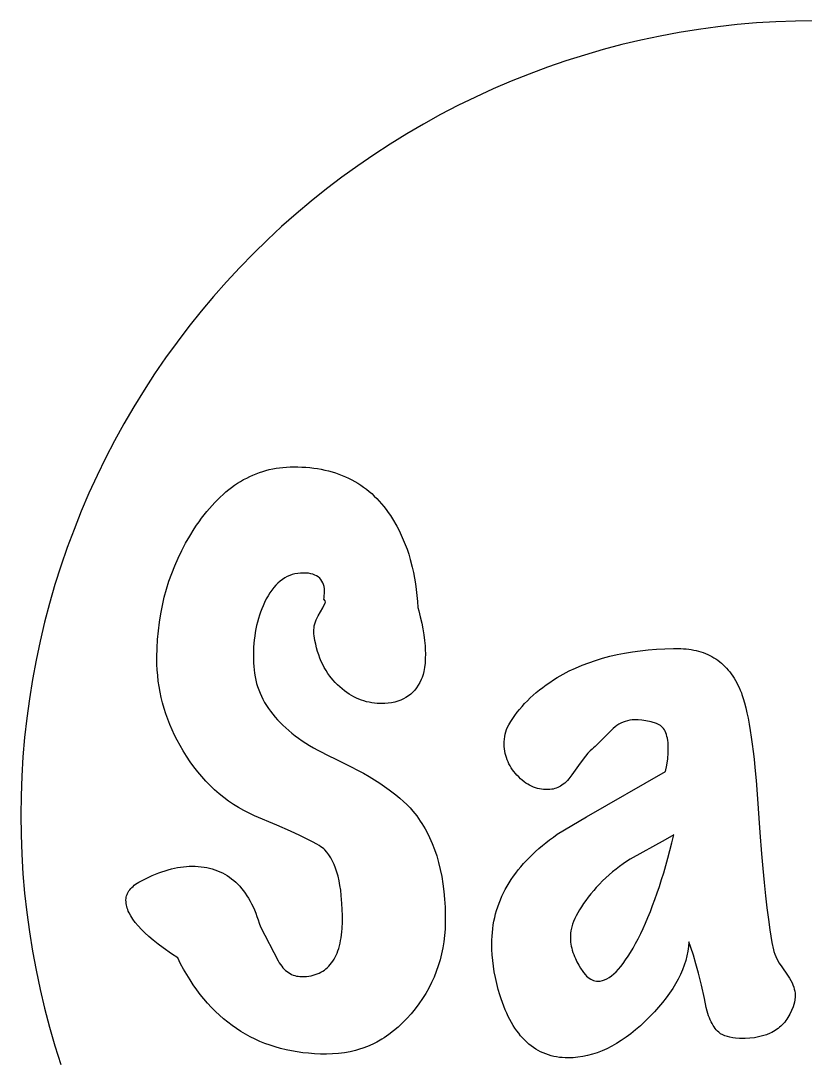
# Model space of a CAD drawing. Header units: metres. Extents: x -20 to 70, y -140 to 20.
# Drawn here: x -20 to -0.25, y -6.19 to 20 of the extents above; entities that cross this region are included whole.
import ezdxf

# ---------------------------------------------------------------- set-up
doc = ezdxf.new("R2010")
doc.units = ezdxf.units.M

msp = doc.modelspace()

# ---------------------------------------------------------------- linework, layer by layer
for p, q in [((-1.47128, 19.9458), (-1.96034, 19.9037)), ((-0.981339, 19.9759), (-1.47128, 19.9458)), ((-0.490814, 19.994), (-0.981339, 19.9759)), ((0, 20), (-0.490814, 19.994)), ((-3.41924, 19.7056), (-3.90179, 19.6157)), ((-2.9346, 19.7835), (-3.41924, 19.7056)), ((-2.44821, 19.8496), (-2.9346, 19.7835)), ((-1.96034, 19.9037), (-2.44821, 19.8496)), ((-4.85959, 19.4006), (-5.33424, 19.2755)), ((-4.38202, 19.514), (-4.85959, 19.4006)), ((-3.90179, 19.6157), (-4.38202, 19.514)), ((-5.80568, 19.1388), (-6.27362, 18.9906)), ((-5.33424, 19.2755), (-5.80568, 19.1388)), ((-6.27362, 18.9906), (-6.73779, 18.8309)), ((-7.19789, 18.6599), (-7.65366, 18.4776)), ((-6.73779, 18.8309), (-7.19789, 18.6599)), ((-7.65366, 18.4776), (-8.10481, 18.2842)), ((-8.5511, 18.0798), (-8.99222, 17.8645)), ((-8.10481, 18.2842), (-8.5511, 18.0798)), ((-8.99222, 17.8645), (-9.42793, 17.6384)), ((-9.42793, 17.6384), (-9.85796, 17.4017)), ((-9.85796, 17.4017), (-10.282, 17.1546)), ((-10.282, 17.1546), (-10.7, 16.8971)), ((-10.7, 16.8971), (-11.1114, 16.6294)), ((-11.1114, 16.6294), (-11.5162, 16.3517)), ((-11.5162, 16.3517), (-11.914, 16.0641)), ((-11.914, 16.0641), (-12.3046, 15.7669)), ((-12.3046, 15.7669), (-12.6879, 15.4602)), ((-12.6879, 15.4602), (-13.0634, 15.1442)), ((-13.0634, 15.1442), (-13.4312, 14.819)), ((-13.4312, 14.819), (-13.7908, 14.4849)), ((-13.7908, 14.4849), (-14.1421, 14.1421)), ((-14.1421, 14.1421), (-14.4849, 13.7908)), ((-14.4849, 13.7908), (-14.819, 13.4312)), ((-14.819, 13.4312), (-15.1442, 13.0634)), ((-15.1442, 13.0634), (-15.4602, 12.6879)), ((-15.4602, 12.6879), (-15.7669, 12.3046)), ((-15.7669, 12.3046), (-16.0641, 11.914)), ((-16.0641, 11.914), (-16.3517, 11.5162)), ((-16.3517, 11.5162), (-16.6294, 11.1114)), ((-16.6294, 11.1114), (-16.8971, 10.7)), ((-16.8971, 10.7), (-17.1546, 10.282)), ((-17.1546, 10.282), (-17.4017, 9.85796)), ((-17.4017, 9.85796), (-17.6384, 9.42793)), ((-17.6384, 9.42793), (-17.8645, 8.99222)), ((-17.8645, 8.99222), (-18.0798, 8.5511)), ((-13.9906, 8.62828), (-13.9085, 8.65559)), ((-13.9085, 8.65559), (-13.8255, 8.68002)), ((-13.8255, 8.68002), (-13.7415, 8.70157)), ((-13.7415, 8.70157), (-13.6567, 8.72026)), ((-13.6567, 8.72026), (-13.571, 8.73607)), ((-13.571, 8.73607), (-13.4844, 8.74899)), ((-13.4844, 8.74899), (-13.3969, 8.75906)), ((-13.3969, 8.75906), (-13.3085, 8.76625)), ((-13.3085, 8.76625), (-13.2192, 8.77055)), ((-13.2192, 8.77055), (-13.129, 8.77199)), ((-13.129, 8.77199), (-13.0245, 8.77072)), ((-13.0245, 8.77072), (-12.9218, 8.76689)), ((-12.9218, 8.76689), (-12.8208, 8.7605)), ((-12.8208, 8.7605), (-12.7215, 8.75157)), ((-12.7215, 8.75157), (-12.6239, 8.74008)), ((-12.6239, 8.74008), (-12.5281, 8.72604)), ((-12.5281, 8.72604), (-12.4339, 8.70944)), ((-12.4339, 8.70944), (-12.3416, 8.69031)), ((-12.3416, 8.69031), (-12.2509, 8.66861)), ((-12.2509, 8.66861), (-12.1619, 8.64435)), ((-12.1619, 8.64435), (-12.0747, 8.61755)), ((-18.0798, 8.5511), (-18.2842, 8.10481)), ((-14.5406, 8.35667), (-14.4647, 8.4041)), ((-14.4647, 8.4041), (-14.3879, 8.44864)), ((-14.3879, 8.44864), (-14.3103, 8.49033)), ((-14.3103, 8.49033), (-14.2317, 8.52913)), ((-14.2317, 8.52913), (-14.1522, 8.56505)), ((-14.1522, 8.56505), (-14.0719, 8.5981)), ((-14.0719, 8.5981), (-13.9906, 8.62828)), ((-12.0747, 8.61755), (-11.9892, 8.5882)), ((-11.9892, 8.5882), (-11.9055, 8.55627)), ((-11.9055, 8.55627), (-11.8234, 8.52182)), ((-11.8234, 8.52182), (-11.7431, 8.4848)), ((-11.7431, 8.4848), (-11.6645, 8.44524)), ((-11.6645, 8.44524), (-11.5877, 8.40311)), ((-11.5877, 8.40311), (-11.5125, 8.35844)), ((-14.9066, 8.07643), (-14.8351, 8.13823)), ((-14.8351, 8.13823), (-14.7628, 8.19716)), ((-14.7628, 8.19716), (-14.6897, 8.2532)), ((-14.6897, 8.2532), (-14.6156, 8.30637)), ((-14.6156, 8.30637), (-14.5406, 8.35667)), ((-11.5125, 8.35844), (-11.4391, 8.31122)), ((-11.4391, 8.31122), (-11.3674, 8.26143)), ((-11.3674, 8.26143), (-11.2975, 8.20911)), ((-11.2975, 8.20911), (-11.2292, 8.15422)), ((-11.2292, 8.15422), (-11.1627, 8.09677)), ((-18.2842, 8.10481), (-18.4776, 7.65366)), ((-15.1832, 7.80051), (-15.1154, 7.87381)), ((-15.1154, 7.87381), (-15.0467, 7.94423)), ((-15.0467, 7.94423), (-14.9771, 8.01176)), ((-14.9771, 8.01176), (-14.9066, 8.07643)), ((-11.1627, 8.09677), (-11.0979, 8.03679)), ((-11.0979, 8.03679), (-11.0349, 7.97424)), ((-11.0349, 7.97424), (-10.9735, 7.90915)), ((-10.9735, 7.90915), (-10.9139, 7.84149)), ((-18.4776, 7.65366), (-18.6599, 7.19789)), ((-15.3814, 7.5634), (-15.3162, 7.64531)), ((-15.3162, 7.64531), (-15.2502, 7.72435)), ((-15.2502, 7.72435), (-15.1832, 7.80051)), ((-10.9139, 7.84149), (-10.856, 7.7713)), ((-10.856, 7.7713), (-10.7999, 7.69853)), ((-10.7999, 7.69853), (-10.7455, 7.62323)), ((-10.7455, 7.62323), (-10.6927, 7.54536)), ((-15.5714, 7.3004), (-15.509, 7.39095)), ((-15.509, 7.39095), (-15.4456, 7.47861)), ((-15.4456, 7.47861), (-15.3814, 7.5634)), ((-10.6927, 7.54536), (-10.6418, 7.46497)), ((-10.6418, 7.46497), (-10.531, 7.27519)), ((-18.6599, 7.19789), (-18.8309, 6.73779)), ((-15.7454, 7.02843), (-15.633, 7.20699)), ((-15.633, 7.20699), (-15.5714, 7.3004)), ((-10.531, 7.27519), (-10.4728, 7.16531)), ((-10.4728, 7.16531), (-10.418, 7.05238)), ((-15.9486, 6.66209), (-15.8506, 6.8468)), ((-15.8506, 6.8468), (-15.7454, 7.02843)), ((-10.418, 7.05238), (-10.3664, 6.9364)), ((-10.3664, 6.9364), (-10.3182, 6.81734)), ((-10.3182, 6.81734), (-10.2733, 6.69522)), ((-18.8309, 6.73779), (-18.9906, 6.27362)), ((-16.0395, 6.47433), (-15.9486, 6.66209)), ((-10.2733, 6.69522), (-10.2317, 6.57004)), ((-10.2317, 6.57004), (-10.1934, 6.44179)), ((-16.1233, 6.28351), (-16.0395, 6.47433)), ((-10.1934, 6.44179), (-10.1422, 6.24367)), ((-18.9906, 6.27362), (-19.1388, 5.80568)), ((-16.2693, 5.89264), (-16.1998, 6.0896)), ((-16.1998, 6.0896), (-16.1233, 6.28351)), ((-13.228, 6.03789), (-13.2911, 6.01016)), ((-13.163, 6.06039), (-13.228, 6.03789)), ((-13.0961, 6.07767), (-13.163, 6.06039)), ((-13.0272, 6.08969), (-13.0961, 6.07767)), ((-12.9565, 6.0965), (-13.0272, 6.08969)), ((-12.8849, 6.09869), (-12.9565, 6.0965)), ((-12.8177, 6.0968), (-12.8849, 6.09869)), ((-12.755, 6.09082), (-12.8177, 6.0968)), ((-12.6968, 6.08075), (-12.755, 6.09082)), ((-12.6431, 6.0666), (-12.6968, 6.08075)), ((-12.5938, 6.04836), (-12.6431, 6.0666)), ((-12.549, 6.02603), (-12.5938, 6.04836)), ((-12.5087, 5.9996), (-12.549, 6.02603)), ((-10.1422, 6.24367), (-10.1122, 6.10776)), ((-10.1122, 6.10776), (-10.0856, 5.9688)), ((-19.1388, 5.80568), (-19.2755, 5.33424)), ((-16.3315, 5.69261), (-16.2693, 5.89264)), ((-13.5778, 5.79297), (-13.6294, 5.73383)), ((-13.5243, 5.84688), (-13.5778, 5.79297)), ((-13.4688, 5.89554), (-13.5243, 5.84688)), ((-13.4115, 5.93898), (-13.4688, 5.89554)), ((-13.3522, 5.97719), (-13.4115, 5.93898)), ((-13.2911, 6.01016), (-13.3522, 5.97719)), ((-12.4729, 5.9691), (-12.5087, 5.9996)), ((-12.4416, 5.93451), (-12.4729, 5.9691)), ((-12.4147, 5.89583), (-12.4416, 5.93451)), ((-12.3923, 5.85306), (-12.4147, 5.89583)), ((-12.3744, 5.8062), (-12.3923, 5.85306)), ((-12.361, 5.75525), (-12.3744, 5.8062)), ((-10.0856, 5.9688), (-10.0622, 5.82675)), ((-10.0622, 5.82675), (-10.0422, 5.68166)), ((-16.3867, 5.4895), (-16.3315, 5.69261)), ((-13.7727, 5.52499), (-13.8167, 5.44492)), ((-13.7269, 5.59984), (-13.7727, 5.52499)), ((-13.6791, 5.66945), (-13.7269, 5.59984)), ((-13.6294, 5.73383), (-13.6791, 5.66945)), ((-12.352, 5.70021), (-12.361, 5.75525)), ((-12.3579, 5.47337), (-12.3476, 5.64108)), ((-12.3476, 5.64108), (-12.352, 5.70021)), ((-10.0422, 5.68166), (-10.0255, 5.53351)), ((-10.0255, 5.53351), (-10.0121, 5.38228)), ((-19.2755, 5.33424), (-19.4006, 4.85959)), ((-16.4754, 5.0741), (-16.4346, 5.28334)), ((-16.4346, 5.28334), (-16.3867, 5.4895)), ((-13.8966, 5.27585), (-13.93, 5.1965)), ((-13.8587, 5.3596), (-13.8966, 5.27585)), ((-13.8167, 5.44492), (-13.8587, 5.3596)), ((-12.3965, 5.22404), (-12.335, 5.34624)), ((-12.3645, 5.43649), (-12.3579, 5.47337)), ((-12.3358, 5.39636), (-12.3645, 5.43649)), ((-12.3295, 5.36699), (-12.3358, 5.39636)), ((-12.335, 5.34624), (-12.3295, 5.36699)), ((-10.0121, 5.38228), (-10.002, 5.228)), ((-16.5091, 4.8618), (-16.4754, 5.0741)), ((-13.9895, 5.03362), (-14.0156, 4.95006)), ((-13.961, 5.11575), (-13.9895, 5.03362)), ((-13.93, 5.1965), (-13.961, 5.11575)), ((-12.5401, 4.96989), (-12.5143, 5.02036)), ((-12.5143, 5.02036), (-12.3965, 5.22404)), ((-10.002, 5.228), (-9.97955, 5.14844)), ((-9.97955, 5.14844), (-9.93886, 4.992)), ((-9.93886, 4.992), (-9.90378, 4.83914)), ((-19.4006, 4.85959), (-19.514, 4.38202)), ((-16.5356, 4.64644), (-16.5091, 4.8618)), ((-14.0606, 4.77875), (-14.0795, 4.69098)), ((-14.0393, 4.8651), (-14.0606, 4.77875)), ((-14.0156, 4.95006), (-14.0393, 4.8651)), ((-12.6198, 4.66693), (-12.6155, 4.71744)), ((-12.6155, 4.71744), (-12.6077, 4.76794)), ((-12.6077, 4.76794), (-12.5962, 4.81845)), ((-12.5962, 4.81845), (-12.5811, 4.86894)), ((-12.5811, 4.86894), (-12.5624, 4.91942)), ((-12.5624, 4.91942), (-12.5401, 4.96989)), ((-9.90378, 4.83914), (-9.87431, 4.68987)), ((-16.5549, 4.42799), (-16.5356, 4.64644)), ((-14.1099, 4.51125), (-14.1215, 4.41928)), ((-14.0959, 4.60182), (-14.1099, 4.51125)), ((-14.0795, 4.69098), (-14.0959, 4.60182)), ((-12.6205, 4.61641), (-12.6198, 4.66693)), ((-12.6175, 4.56587), (-12.6205, 4.61641)), ((-12.611, 4.51534), (-12.6175, 4.56587)), ((-12.5917, 4.40086), (-12.611, 4.51534)), ((-9.87431, 4.68987), (-9.85046, 4.54414)), ((-9.85046, 4.54414), (-9.83223, 4.40199)), ((-19.514, 4.38202), (-19.6157, 3.90179)), ((-16.5722, 3.98193), (-16.5671, 4.2065)), ((-16.5671, 4.2065), (-16.5549, 4.42799)), ((-14.1373, 4.23112), (-14.1416, 4.13495)), ((-14.1306, 4.32591), (-14.1373, 4.23112)), ((-14.1215, 4.41928), (-14.1306, 4.32591)), ((-12.5725, 4.30591), (-12.5917, 4.40086)), ((-12.5504, 4.21364), (-12.5725, 4.30591)), ((-12.5253, 4.12404), (-12.5504, 4.21364)), ((-9.83223, 4.40199), (-9.8196, 4.26341)), ((-9.8196, 4.26341), (-9.81381, 4.16182)), ((-3.77728, 4.18996), (-3.56078, 4.19533)), ((-3.56078, 4.19533), (-3.38103, 4.19498)), ((-3.38103, 4.19498), (-3.31255, 4.19191)), ((-3.31255, 4.19191), (-3.24541, 4.1868)), ((-16.5704, 3.79799), (-16.5722, 3.98193)), ((-14.1416, 4.13495), (-14.1435, 4.03737)), ((-14.1435, 4.03737), (-14.143, 3.93839)), ((-14.143, 3.93839), (-14.14, 3.838)), ((-12.4973, 4.03711), (-12.5253, 4.12404)), ((-12.4664, 3.95287), (-12.4973, 4.03711)), ((-12.4325, 3.87131), (-12.4664, 3.95287)), ((-9.81227, 3.94704), (-9.81898, 3.83005)), ((-9.81381, 4.16182), (-9.81117, 4.06224)), ((-9.81117, 4.06224), (-9.81227, 3.94704)), ((-5.52501, 3.90038), (-5.34868, 3.95399)), ((-5.34868, 3.95399), (-5.16786, 4.00226)), ((-5.16786, 4.00226), (-4.9826, 4.04517)), ((-4.9826, 4.04517), (-4.79288, 4.0827)), ((-4.79288, 4.0827), (-4.59868, 4.11488)), ((-4.59868, 4.11488), (-4.40002, 4.14169)), ((-4.40002, 4.14169), (-4.1969, 4.16315)), ((-4.1969, 4.16315), (-3.98932, 4.17923)), ((-3.98932, 4.17923), (-3.77728, 4.18996)), ((-3.24541, 4.1868), (-3.17961, 4.17966)), ((-3.17961, 4.17966), (-3.11516, 4.17047)), ((-3.11516, 4.17047), (-3.05203, 4.15923)), ((-3.05203, 4.15923), (-2.99025, 4.14595)), ((-2.99025, 4.14595), (-2.92981, 4.13065)), ((-2.92981, 4.13065), (-2.8707, 4.11328)), ((-2.8707, 4.11328), (-2.81294, 4.09389)), ((-2.81294, 4.09389), (-2.75652, 4.07243)), ((-2.75652, 4.07243), (-2.70142, 4.04895)), ((-2.70142, 4.04895), (-2.64767, 4.02342)), ((-2.64767, 4.02342), (-2.59526, 3.99585)), ((-2.59526, 3.99585), (-2.54419, 3.96625)), ((-2.54419, 3.96625), (-2.49446, 3.93459)), ((-2.49446, 3.93459), (-2.44606, 3.90089)), ((-19.6157, 3.90179), (-19.7056, 3.41924)), ((-16.5637, 3.65747), (-16.5704, 3.79799)), ((-14.14, 3.838), (-14.1352, 3.74905)), ((-14.1352, 3.74905), (-14.1269, 3.66119)), ((-12.3957, 3.79242), (-12.4325, 3.87131)), ((-12.3559, 3.71622), (-12.3957, 3.79242)), ((-12.3132, 3.64268), (-12.3559, 3.71622)), ((-9.83145, 3.72108), (-9.84967, 3.62016)), ((-9.81898, 3.83005), (-9.83145, 3.72108)), ((-6.18575, 3.63223), (-6.02727, 3.70732)), ((-6.02727, 3.70732), (-5.8643, 3.77702)), ((-5.8643, 3.77702), (-5.6969, 3.84138)), ((-5.6969, 3.84138), (-5.52501, 3.90038)), ((-2.44606, 3.90089), (-2.399, 3.86514)), ((-2.399, 3.86514), (-2.35329, 3.82736)), ((-2.35329, 3.82736), (-2.30891, 3.78755)), ((-2.30891, 3.78755), (-2.26588, 3.74568)), ((-2.26588, 3.74568), (-2.22418, 3.70177)), ((-2.22418, 3.70177), (-2.18382, 3.65582)), ((-19.7056, 3.41924), (-19.7835, 2.9346)), ((-16.5524, 3.51759), (-16.5637, 3.65747)), ((-16.5365, 3.37833), (-16.5524, 3.51759)), ((-14.1269, 3.66119), (-14.1153, 3.57442)), ((-14.1153, 3.57442), (-14.1003, 3.48872)), ((-14.1003, 3.48872), (-14.0819, 3.40413)), ((-12.2676, 3.57182), (-12.3132, 3.64268)), ((-12.219, 3.50365), (-12.2676, 3.57182)), ((-12.1406, 3.4064), (-12.219, 3.50365)), ((-12.0847, 3.34492), (-12.1406, 3.4064)), ((-9.91425, 3.41762), (-9.94952, 3.34439)), ((-9.89281, 3.4698), (-9.91425, 3.41762)), ((-9.86923, 3.54219), (-9.89281, 3.4698)), ((-9.84967, 3.62016), (-9.86923, 3.54219)), ((-6.67705, 3.3455), (-6.58467, 3.40639)), ((-6.58467, 3.40639), (-6.48935, 3.46599)), ((-6.48935, 3.46599), (-6.33978, 3.55179)), ((-6.33978, 3.55179), (-6.18575, 3.63223)), ((-2.18382, 3.65582), (-2.14479, 3.60783)), ((-2.14479, 3.60783), (-2.10712, 3.55779)), ((-2.10712, 3.55779), (-2.07077, 3.50572)), ((-2.07077, 3.50572), (-2.03577, 3.4516)), ((-2.03577, 3.4516), (-2.00209, 3.39543)), ((-16.5161, 3.2397), (-16.5365, 3.37833)), ((-16.4911, 3.10172), (-16.5161, 3.2397)), ((-14.0819, 3.40413), (-14.0602, 3.3206)), ((-14.0602, 3.3206), (-14.035, 3.23817)), ((-14.035, 3.23817), (-14.0065, 3.15681)), ((-14.0065, 3.15681), (-13.9746, 3.07655)), ((-12.0258, 3.28612), (-12.0847, 3.34492)), ((-11.964, 3.23), (-12.0258, 3.28612)), ((-11.9068, 3.18098), (-11.964, 3.23)), ((-11.8488, 3.13503), (-11.9068, 3.18098)), ((-10.0775, 3.15309), (-10.1275, 3.09877)), ((-10.0311, 3.21214), (-10.0775, 3.15309)), ((-9.98848, 3.27591), (-10.0311, 3.21214)), ((-9.94952, 3.34439), (-9.98848, 3.27591)), ((-7.01724, 3.08923), (-6.9366, 3.15521)), ((-6.9366, 3.15521), (-6.85301, 3.21991)), ((-6.85301, 3.21991), (-6.76649, 3.28334)), ((-6.76649, 3.28334), (-6.67705, 3.3455)), ((-2.00209, 3.39543), (-1.96977, 3.33723)), ((-1.96977, 3.33723), (-1.93878, 3.27698)), ((-1.93878, 3.27698), (-1.90913, 3.21469)), ((-1.90913, 3.21469), (-1.88081, 3.15036)), ((-1.88081, 3.15036), (-1.85385, 3.084)), ((-19.7835, 2.9346), (-19.8496, 2.44821)), ((-16.4615, 2.96436), (-16.4911, 3.10172)), ((-16.4274, 2.82762), (-16.4615, 2.96436)), ((-13.9746, 3.07655), (-13.9393, 2.99738)), ((-13.9393, 2.99738), (-13.9006, 2.91927)), ((-13.9006, 2.91927), (-13.8586, 2.84225)), ((-11.79, 3.09215), (-11.8488, 3.13503)), ((-11.7305, 3.05232), (-11.79, 3.09215)), ((-11.6702, 3.01556), (-11.7305, 3.05232)), ((-11.6092, 2.98186), (-11.6702, 3.01556)), ((-11.5473, 2.95123), (-11.6092, 2.98186)), ((-11.4848, 2.92366), (-11.5473, 2.95123)), ((-11.4214, 2.89915), (-11.4848, 2.92366)), ((-11.3573, 2.8777), (-11.4214, 2.89915)), ((-10.4332, 2.89801), (-10.5055, 2.87204)), ((-10.3647, 2.92873), (-10.4332, 2.89801)), ((-10.2999, 2.96414), (-10.3647, 2.92873)), ((-10.2387, 3.0043), (-10.2999, 2.96414)), ((-10.1813, 3.04918), (-10.2387, 3.0043)), ((-10.1275, 3.09877), (-10.1813, 3.04918)), ((-7.31049, 2.81256), (-7.24158, 2.88365)), ((-7.24158, 2.88365), (-7.16974, 2.95345)), ((-7.16974, 2.95345), (-7.09496, 3.02197)), ((-7.09496, 3.02197), (-7.01724, 3.08923)), ((-1.85385, 3.084), (-1.83713, 3.03749)), ((-1.83713, 3.03749), (-1.80446, 2.93732)), ((-1.80446, 2.93732), (-1.7728, 2.82758)), ((-16.3886, 2.69153), (-16.4274, 2.82762)), ((-16.3453, 2.55606), (-16.3886, 2.69153)), ((-13.8586, 2.84225), (-13.8131, 2.76633)), ((-13.8131, 2.76633), (-13.7643, 2.69148)), ((-13.7643, 2.69148), (-13.7121, 2.61772)), ((-11.2924, 2.85933), (-11.3573, 2.8777)), ((-11.2268, 2.84401), (-11.2924, 2.85933)), ((-11.1604, 2.83176), (-11.2268, 2.84401)), ((-11.0932, 2.82257), (-11.1604, 2.83176)), ((-11.0253, 2.81644), (-11.0932, 2.82257)), ((-10.9566, 2.81337), (-11.0253, 2.81644)), ((-10.8762, 2.81358), (-10.9566, 2.81337)), ((-10.8313, 2.81535), (-10.8762, 2.81358)), ((-10.7443, 2.82243), (-10.8313, 2.81535)), ((-10.661, 2.83424), (-10.7443, 2.82243)), ((-10.5814, 2.85078), (-10.661, 2.83424)), ((-10.5055, 2.87204), (-10.5814, 2.85078)), ((-7.49959, 2.59169), (-7.4395, 2.66658)), ((-7.4395, 2.66658), (-7.37645, 2.74022)), ((-7.37645, 2.74022), (-7.31049, 2.81256)), ((-1.7728, 2.82758), (-1.74219, 2.70827)), ((-1.74219, 2.70827), (-1.71259, 2.57939)), ((-19.8496, 2.44821), (-19.9037, 1.96034)), ((-16.2974, 2.42123), (-16.3453, 2.55606)), ((-16.245, 2.28703), (-16.2974, 2.42123)), ((-13.7121, 2.61772), (-13.6564, 2.54504)), ((-13.6564, 2.54504), (-13.5975, 2.47346)), ((-13.5975, 2.47346), (-13.5351, 2.40295)), ((-13.5351, 2.40295), (-13.4693, 2.33353)), ((-7.71097, 2.27797), (-7.66229, 2.35933)), ((-7.66229, 2.35933), (-7.61099, 2.43806)), ((-7.61099, 2.43806), (-7.55676, 2.5155)), ((-7.55676, 2.5155), (-7.49959, 2.59169)), ((-4.77872, 2.3642), (-4.83389, 2.34413)), ((-4.72141, 2.38039), (-4.77872, 2.3642)), ((-4.66193, 2.39268), (-4.72141, 2.38039)), ((-4.60031, 2.40109), (-4.66193, 2.39268)), ((-4.53654, 2.40562), (-4.60031, 2.40109)), ((-4.45422, 2.4057), (-4.53654, 2.40562)), ((-4.35854, 2.39767), (-4.45422, 2.4057)), ((-4.25507, 2.38101), (-4.35854, 2.39767)), ((-4.12729, 2.35139), (-4.25507, 2.38101)), ((-1.71259, 2.57939), (-1.68401, 2.44093)), ((-1.68401, 2.44093), (-1.65646, 2.29292)), ((-16.1879, 2.15346), (-16.245, 2.28703)), ((-16.1263, 2.02052), (-16.1879, 2.15346)), ((-13.4693, 2.33353), (-13.4002, 2.2652)), ((-13.4002, 2.2652), (-13.3277, 2.19794)), ((-13.3277, 2.19794), (-13.2518, 2.13177)), ((-13.2518, 2.13177), (-13.1725, 2.06668)), ((-7.80083, 2.04201), (-7.78448, 2.10329)), ((-7.78448, 2.10329), (-7.76407, 2.16306)), ((-7.76407, 2.16306), (-7.73956, 2.22127)), ((-7.73956, 2.22127), (-7.71097, 2.27797)), ((-5.07751, 2.18552), (-5.53435, 1.72849)), ((-5.03308, 2.22501), (-5.07751, 2.18552)), ((-4.98651, 2.26062), (-5.03308, 2.22501)), ((-4.93779, 2.29234), (-4.98651, 2.26062)), ((-4.88692, 2.32018), (-4.93779, 2.29234)), ((-4.83389, 2.34413), (-4.88692, 2.32018)), ((-3.98935, 2.31049), (-4.12729, 2.35139)), ((-3.95461, 2.29729), (-3.98935, 2.31049)), ((-3.92204, 2.28084), (-3.95461, 2.29729)), ((-3.89166, 2.26112), (-3.92204, 2.28084)), ((-3.86343, 2.23816), (-3.89166, 2.26112)), ((-3.83739, 2.21193), (-3.86343, 2.23816)), ((-3.81351, 2.18246), (-3.83739, 2.21193)), ((-3.79179, 2.14973), (-3.81351, 2.18246)), ((-3.77226, 2.11375), (-3.79179, 2.14973)), ((-3.7549, 2.07451), (-3.77226, 2.11375)), ((-1.65646, 2.29292), (-1.62994, 2.13533)), ((-1.62994, 2.13533), (-1.60445, 1.96819)), ((-19.9037, 1.96034), (-19.9458, 1.47128)), ((-16.0601, 1.88821), (-16.1263, 2.02052)), ((-15.9893, 1.75653), (-16.0601, 1.88821)), ((-13.1725, 2.06668), (-13.0898, 2.00269)), ((-13.0898, 2.00269), (-13.0038, 1.93977)), ((-13.0038, 1.93977), (-12.9143, 1.87794)), ((-12.9143, 1.87794), (-12.8215, 1.8172)), ((-7.82552, 1.78612), (-7.82533, 1.849)), ((-7.82533, 1.849), (-7.82124, 1.91487)), ((-7.82124, 1.91487), (-7.81308, 1.9792)), ((-7.81308, 1.9792), (-7.80083, 2.04201)), ((-3.7397, 2.03201), (-3.7549, 2.07451)), ((-3.72668, 1.98627), (-3.7397, 2.03201)), ((-3.71582, 1.93727), (-3.72668, 1.98627)), ((-3.70714, 1.88501), (-3.71582, 1.93727)), ((-3.70062, 1.8295), (-3.70714, 1.88501)), ((-1.60445, 1.96819), (-1.57997, 1.79146)), ((-15.914, 1.62549), (-15.9893, 1.75653)), ((-15.8263, 1.48477), (-15.914, 1.62549)), ((-12.8215, 1.8172), (-12.7253, 1.75754)), ((-12.7253, 1.75754), (-12.6257, 1.69896)), ((-12.6257, 1.69896), (-12.5227, 1.64146)), ((-12.5227, 1.64146), (-12.4164, 1.58505)), ((-12.4164, 1.58505), (-12.3066, 1.52972)), ((-7.82283, 1.72804), (-7.82552, 1.78612)), ((-7.81747, 1.67085), (-7.82283, 1.72804)), ((-7.80945, 1.61456), (-7.81747, 1.67085)), ((-7.79874, 1.55916), (-7.80945, 1.61456)), ((-5.65707, 1.62552), (-5.71739, 1.56233)), ((-5.61417, 1.66588), (-5.65707, 1.62552)), ((-5.57326, 1.70021), (-5.61417, 1.66588)), ((-5.53435, 1.72849), (-5.57326, 1.70021)), ((-3.70821, 1.42015), (-3.69614, 1.57483)), ((-3.69629, 1.77074), (-3.70062, 1.8295)), ((-3.69412, 1.70872), (-3.69629, 1.77074)), ((-3.69614, 1.57483), (-3.69412, 1.70872)), ((-1.57997, 1.79146), (-1.55652, 1.60516)), ((-1.55652, 1.60516), (-1.53409, 1.40932)), ((-19.9458, 1.47128), (-19.9759, 0.981339)), ((-15.7353, 1.34915), (-15.8263, 1.48477)), ((-15.6409, 1.21864), (-15.7353, 1.34915)), ((-12.3066, 1.52972), (-12.0157, 1.39131)), ((-12.0157, 1.39131), (-11.8446, 1.30727)), ((-7.78534, 1.50465), (-7.79874, 1.55916)), ((-7.76927, 1.45105), (-7.78534, 1.50465)), ((-7.75053, 1.39832), (-7.76927, 1.45105)), ((-7.72911, 1.3465), (-7.75053, 1.39832)), ((-7.70502, 1.29556), (-7.72911, 1.3465)), ((-5.86612, 1.38094), (-5.95653, 1.2567)), ((-5.78128, 1.48842), (-5.86612, 1.38094)), ((-5.71739, 1.56233), (-5.78128, 1.48842)), ((-3.73061, 1.26288), (-3.70821, 1.42015)), ((-1.53409, 1.40932), (-1.5127, 1.20389)), ((-15.5433, 1.09325), (-15.6409, 1.21864)), ((-15.4424, 0.972946), (-15.5433, 1.09325)), ((-11.8446, 1.30727), (-11.6803, 1.22334)), ((-11.6803, 1.22334), (-11.5228, 1.13956)), ((-11.5228, 1.13956), (-11.3721, 1.05589)), ((-11.3721, 1.05589), (-11.2281, 0.972351)), ((-7.67824, 1.24551), (-7.70502, 1.29556)), ((-7.64879, 1.19637), (-7.67824, 1.24551)), ((-7.61665, 1.1481), (-7.64879, 1.19637)), ((-7.58183, 1.10074), (-7.61665, 1.1481)), ((-7.54436, 1.05426), (-7.58183, 1.10074)), ((-7.50418, 1.00868), (-7.54436, 1.05426)), ((-5.95653, 1.2567), (-6.12013, 1.01587)), ((-5.74927, -0.043442), (-3.76334, 1.103)), ((-3.76334, 1.103), (-3.73061, 1.26288)), ((-1.5127, 1.20389), (-1.48251, 0.877808)), ((-19.9759, 0.981339), (-19.994, 0.490814)), ((-15.3381, 0.857758), (-15.4424, 0.972946)), ((-15.2306, 0.747665), (-15.3381, 0.857758)), ((-11.2281, 0.972351), (-11.0909, 0.888947)), ((-11.0909, 0.888947), (-10.9604, 0.805664)), ((-10.9604, 0.805664), (-10.8368, 0.722519)), ((-7.46135, 0.963989), (-7.50418, 1.00868)), ((-7.41684, 0.92128), (-7.46135, 0.963989)), ((-7.3717, 0.881638), (-7.41684, 0.92128)), ((-7.32593, 0.845062), (-7.3717, 0.881638)), ((-7.27951, 0.811554), (-7.32593, 0.845062)), ((-7.23245, 0.781113), (-7.27951, 0.811554)), ((-6.30273, 0.81221), (-6.33717, 0.783905)), ((-6.26868, 0.843216), (-6.30273, 0.81221)), ((-6.235, 0.876892), (-6.26868, 0.843216)), ((-6.20171, 0.913254), (-6.235, 0.876892)), ((-6.16879, 0.952286), (-6.20171, 0.913254)), ((-6.12013, 1.01587), (-6.16879, 0.952286)), ((-1.48251, 0.877808), (-1.45465, 0.530197)), ((-15.1197, 0.642685), (-15.2306, 0.747665)), ((-15.0056, 0.542816), (-15.1197, 0.642685)), ((-14.8881, 0.448044), (-15.0056, 0.542816)), ((-10.8368, 0.722519), (-10.7198, 0.639496)), ((-10.7198, 0.639496), (-10.5572, 0.515213)), ((-7.18475, 0.753738), (-7.23245, 0.781113)), ((-7.13641, 0.729431), (-7.18475, 0.753738)), ((-7.08743, 0.708191), (-7.13641, 0.729431)), ((-7.03783, 0.690033), (-7.08743, 0.708191)), ((-6.98756, 0.674927), (-7.03783, 0.690033)), ((-6.93668, 0.662888), (-6.98756, 0.674927)), ((-6.88515, 0.653915), (-6.93668, 0.662888)), ((-6.83298, 0.64801), (-6.88515, 0.653915)), ((-6.78017, 0.645172), (-6.83298, 0.64801)), ((-6.72672, 0.645401), (-6.78017, 0.645172)), ((-6.67262, 0.648697), (-6.72672, 0.645401)), ((-6.62645, 0.653915), (-6.67262, 0.648697)), ((-6.58896, 0.660782), (-6.62645, 0.653915)), ((-6.55183, 0.670319), (-6.58896, 0.660782)), ((-6.51511, 0.682556), (-6.55183, 0.670319)), ((-6.47876, 0.697464), (-6.51511, 0.682556)), ((-6.44279, 0.715042), (-6.47876, 0.697464)), ((-6.4072, 0.735321), (-6.44279, 0.715042)), ((-6.37199, 0.75827), (-6.4072, 0.735321)), ((-6.33717, 0.783905), (-6.37199, 0.75827)), ((-1.45465, 0.530197), (-1.38834, -0.435806)), ((-19.994, 0.490814), (-20, 0)), ((-14.7673, 0.358383), (-14.8881, 0.448044)), ((-14.6432, 0.273819), (-14.7673, 0.358383)), ((-14.5159, 0.194366), (-14.6432, 0.273819)), ((-10.5572, 0.515213), (-10.4572, 0.43251)), ((-10.4572, 0.43251), (-10.364, 0.34993)), ((-10.364, 0.34993), (-10.2776, 0.267487)), ((-10.2776, 0.267487), (-10.1979, 0.185181)), ((-20, 0), (-19.994, -0.490814)), ((-14.3852, 0.120026), (-14.5159, 0.194366)), ((-14.2512, 0.050781), (-14.3852, 0.120026)), ((-14.1139, -0.013351), (-14.2512, 0.050781)), ((-10.1979, 0.185181), (-10.125, 0.102997)), ((-10.125, 0.102997), (-10.0762, 0.043335)), ((-10.0762, 0.043335), (-10.029, -0.017746)), ((-13.5531, -0.250992), (-14.1139, -0.013351)), ((-13.2074, -0.402832), (-13.5531, -0.250992)), ((-10.029, -0.017746), (-9.9832, -0.080292)), ((-9.9832, -0.080292), (-9.93895, -0.144257)), ((-9.93895, -0.144257), (-9.89618, -0.209656)), ((-9.89618, -0.209656), (-9.85492, -0.276505)), ((-6.48935, -0.477997), (-5.74927, -0.043442)), ((-19.994, -0.490814), (-19.9759, -0.981339)), ((-12.9723, -0.510529), (-13.2074, -0.402832)), ((-12.774, -0.605957), (-12.9723, -0.510529)), ((-9.85492, -0.276505), (-9.81516, -0.344788)), ((-9.81516, -0.344788), (-9.77689, -0.414505)), ((-9.77689, -0.414505), (-9.70486, -0.558243)), ((-6.58777, -0.547943), (-6.48935, -0.477997)), ((-3.55534, -0.495499), (-3.7758, -0.614197)), ((-3.60419, -0.695084), (-3.55534, -0.495499)), ((-1.38834, -0.435806), (-1.34685, -0.969391)), ((-12.6496, -0.669495), (-12.774, -0.605957)), ((-12.5458, -0.726151), (-12.6496, -0.669495)), ((-12.4882, -0.760086), (-12.5458, -0.726151)), ((-12.4397, -0.790955), (-12.4882, -0.760086)), ((-9.70486, -0.558243), (-9.63885, -0.707748)), ((-9.63885, -0.707748), (-9.57883, -0.862991)), ((-6.95119, -0.836349), (-6.86487, -0.762955)), ((-6.86487, -0.762955), (-6.77553, -0.690414)), ((-6.77553, -0.690414), (-6.68317, -0.618759)), ((-6.68317, -0.618759), (-6.58777, -0.547943)), ((-3.7758, -0.614197), (-4.65012, -1.10497)), ((-3.65399, -0.889816), (-3.60419, -0.695084)), ((-19.9759, -0.981339), (-19.9458, -1.47128)), ((-12.4005, -0.818756), (-12.4397, -0.790955)), ((-12.3705, -0.843506), (-12.4005, -0.818756)), ((-12.3424, -0.871674), (-12.3705, -0.843506)), ((-12.2888, -0.932724), (-12.3424, -0.871674)), ((-12.2387, -1.00003), (-12.2888, -0.932724)), ((-12.1921, -1.07359), (-12.2387, -1.00003)), ((-9.57883, -0.862991), (-9.52481, -1.02397)), ((-9.52481, -1.02397), (-9.47681, -1.19072)), ((-7.19196, -1.06169), (-7.11472, -0.985703)), ((-7.11472, -0.985703), (-7.03447, -0.910599)), ((-7.03447, -0.910599), (-6.95119, -0.836349)), ((-3.70474, -1.0797), (-3.65399, -0.889816)), ((-1.34685, -0.969391), (-1.31441, -1.34378)), ((-16.0535, -1.31758), (-15.9779, -1.30495)), ((-15.9779, -1.30495), (-15.9032, -1.29514)), ((-15.9032, -1.29514), (-15.8294, -1.28812)), ((-15.8294, -1.28812), (-15.7565, -1.28391)), ((-15.7565, -1.28391), (-15.6845, -1.2825)), ((-15.6845, -1.2825), (-15.6074, -1.28391)), ((-15.6074, -1.28391), (-15.5319, -1.28812)), ((-15.5319, -1.28812), (-15.458, -1.29512)), ((-15.458, -1.29512), (-15.3856, -1.30495)), ((-15.3856, -1.30495), (-15.3148, -1.31757)), ((-12.1489, -1.15341), (-12.1921, -1.07359)), ((-12.1091, -1.2395), (-12.1489, -1.15341)), ((-12.0728, -1.33185), (-12.1091, -1.2395)), ((-9.47681, -1.19072), (-9.43478, -1.3632)), ((-7.47057, -1.37419), (-7.40546, -1.29478)), ((-7.40546, -1.29478), (-7.33731, -1.21622)), ((-7.33731, -1.21622), (-7.26614, -1.13852)), ((-7.26614, -1.13852), (-7.19196, -1.06169)), ((-4.92101, -1.28639), (-5.00873, -1.35318)), ((-4.832, -1.22275), (-4.92101, -1.28639)), ((-4.7417, -1.16228), (-4.832, -1.22275)), ((-4.65012, -1.10497), (-4.7417, -1.16228)), ((-3.80914, -1.44495), (-3.75647, -1.26474)), ((-3.75647, -1.26474), (-3.70474, -1.0797)), ((-19.9458, -1.47128), (-19.9037, -1.96034)), ((-16.8581, -1.59821), (-16.7737, -1.55751)), ((-16.7737, -1.55751), (-16.6901, -1.51962)), ((-16.6901, -1.51962), (-16.6074, -1.48454)), ((-16.6074, -1.48454), (-16.5256, -1.45227)), ((-16.5256, -1.45227), (-16.4447, -1.42281)), ((-16.4447, -1.42281), (-16.3647, -1.39615)), ((-16.3647, -1.39615), (-16.2856, -1.3723)), ((-16.2856, -1.3723), (-16.2073, -1.35126)), ((-16.2073, -1.35126), (-16.13, -1.33301)), ((-16.13, -1.33301), (-16.0535, -1.31758)), ((-15.3148, -1.31757), (-15.2455, -1.33299)), ((-15.2455, -1.33299), (-15.1778, -1.35123)), ((-15.1778, -1.35123), (-15.1117, -1.37227)), ((-15.1117, -1.37227), (-15.0471, -1.39612)), ((-15.0471, -1.39612), (-14.9841, -1.42276)), ((-14.9841, -1.42276), (-14.9227, -1.45222)), ((-14.9227, -1.45222), (-14.8628, -1.48448)), ((-14.8628, -1.48448), (-14.8045, -1.51955)), ((-14.8045, -1.51955), (-14.7477, -1.55742)), ((-14.7477, -1.55742), (-14.6925, -1.5981)), ((-12.04, -1.43044), (-12.0728, -1.33185)), ((-12.0106, -1.53531), (-12.04, -1.43044)), ((-11.9847, -1.64642), (-12.0106, -1.53531)), ((-9.43478, -1.3632), (-9.39877, -1.54144)), ((-9.39877, -1.54144), (-9.36877, -1.72543)), ((-7.64774, -1.61763), (-7.59171, -1.53563)), ((-7.59171, -1.53563), (-7.53265, -1.45448)), ((-7.53265, -1.45448), (-7.47057, -1.37419)), ((-5.1803, -1.49623), (-5.26414, -1.57249)), ((-5.09515, -1.42313), (-5.1803, -1.49623)), ((-5.00873, -1.35318), (-5.09515, -1.42313)), ((-3.86278, -1.6203), (-3.80914, -1.44495)), ((-1.31441, -1.34378), (-1.28081, -1.69604)), ((-17.2305, -1.84528), (-17.2037, -1.81715)), ((-17.2037, -1.81715), (-17.1742, -1.78981)), ((-17.1742, -1.78981), (-17.142, -1.76321)), ((-17.142, -1.76321), (-17.1072, -1.7374)), ((-17.1072, -1.7374), (-17.0696, -1.71233)), ((-17.0696, -1.71233), (-17.0294, -1.68803)), ((-17.0294, -1.68803), (-16.9435, -1.64169)), ((-16.9435, -1.64169), (-16.8581, -1.59821)), ((-14.6925, -1.5981), (-14.6389, -1.64159)), ((-14.6389, -1.64159), (-14.5868, -1.68787)), ((-14.5868, -1.68787), (-14.5363, -1.73697)), ((-14.5363, -1.73697), (-14.4873, -1.78886)), ((-14.4873, -1.78886), (-14.4399, -1.84357)), ((-11.9622, -1.76379), (-11.9847, -1.64642)), ((-11.9432, -1.88744), (-11.9622, -1.76379)), ((-9.36877, -1.72543), (-9.34476, -1.91516)), ((-7.79764, -1.8688), (-7.7507, -1.78423)), ((-7.7507, -1.78423), (-7.70073, -1.7005)), ((-7.70073, -1.7005), (-7.64774, -1.61763)), ((-5.50797, -1.82022), (-5.57166, -1.89246)), ((-5.42798, -1.73448), (-5.50797, -1.82022)), ((-5.34671, -1.65192), (-5.42798, -1.73448)), ((-5.26414, -1.57249), (-5.34671, -1.65192)), ((-3.97293, -1.95647), (-3.91737, -1.7908)), ((-3.91737, -1.7908), (-3.86278, -1.6203)), ((-1.28081, -1.69604), (-1.24609, -2.02618)), ((-19.9037, -1.96034), (-19.8496, -2.44821)), ((-17.3485, -2.09772), (-17.3431, -2.06349)), ((-17.3431, -2.06349), (-17.3351, -2.03003)), ((-17.3351, -2.03003), (-17.3244, -1.99733)), ((-17.3244, -1.99733), (-17.3109, -1.96539)), ((-17.3109, -1.96539), (-17.2949, -1.93422)), ((-17.2949, -1.93422), (-17.2761, -1.90381)), ((-17.2761, -1.90381), (-17.2546, -1.87416)), ((-17.2546, -1.87416), (-17.2305, -1.84528)), ((-14.4399, -1.84357), (-14.3941, -1.90108)), ((-14.3941, -1.90108), (-14.3498, -1.9614)), ((-14.3498, -1.9614), (-14.3071, -2.02451)), ((-14.3071, -2.02451), (-14.266, -2.09044)), ((-14.266, -2.09044), (-14.2264, -2.15916)), ((-11.9277, -2.01733), (-11.9432, -1.88744)), ((-11.9108, -2.22391), (-11.9277, -2.01733)), ((-9.34476, -1.91516), (-9.32675, -2.11064)), ((-7.92029, -2.12775), (-7.88243, -2.04057)), ((-7.88243, -2.04057), (-7.84155, -1.95425)), ((-7.84155, -1.95425), (-7.79764, -1.8688)), ((-5.7094, -2.06047), (-5.77138, -2.14218)), ((-5.64282, -1.97723), (-5.7094, -2.06047)), ((-5.57166, -1.89246), (-5.64282, -1.97723)), ((-4.02945, -2.11728), (-3.97293, -1.95647)), ((-1.24609, -2.02618), (-1.21022, -2.33418)), ((-17.3512, -2.13272), (-17.3485, -2.09772)), ((-17.3503, -2.18649), (-17.3512, -2.13272)), ((-17.3467, -2.22298), (-17.3503, -2.18649)), ((-17.3407, -2.25993), (-17.3467, -2.22298)), ((-17.3324, -2.29736), (-17.3407, -2.25993)), ((-17.3216, -2.33528), (-17.3324, -2.29736)), ((-17.3084, -2.37367), (-17.3216, -2.33528)), ((-14.2264, -2.15916), (-14.1884, -2.2307)), ((-14.1884, -2.2307), (-14.1519, -2.30504)), ((-14.1519, -2.30504), (-14.117, -2.38219)), ((-11.9039, -2.36945), (-11.9108, -2.22391)), ((-9.32675, -2.11064), (-9.31476, -2.31187)), ((-9.31476, -2.31187), (-9.30875, -2.51886)), ((-8.01569, -2.39442), (-7.98692, -2.30467)), ((-7.98692, -2.30467), (-7.95512, -2.21577)), ((-7.95512, -2.21577), (-7.92029, -2.12775)), ((-5.88156, -2.30099), (-5.92978, -2.37811)), ((-5.82877, -2.22235), (-5.88156, -2.30099)), ((-5.77138, -2.14218), (-5.82877, -2.22235)), ((-4.14534, -2.42439), (-4.08691, -2.27325)), ((-4.08691, -2.27325), (-4.02945, -2.11728)), ((-1.21022, -2.33418), (-1.17322, -2.62007)), ((-19.8496, -2.44821), (-19.7835, -2.9346)), ((-17.2929, -2.41255), (-17.3084, -2.37367)), ((-17.2749, -2.4519), (-17.2929, -2.41255)), ((-17.2319, -2.53204), (-17.2749, -2.4519)), ((-17.1793, -2.61411), (-17.2319, -2.53204)), ((-17.1171, -2.69807), (-17.1793, -2.61411)), ((-14.117, -2.38219), (-14.0837, -2.46214)), ((-14.0837, -2.46214), (-14.0519, -2.54489)), ((-14.0519, -2.54489), (-14.0217, -2.63046)), ((-11.9004, -2.52126), (-11.9039, -2.36945)), ((-11.9009, -2.68668), (-11.9004, -2.52126)), ((-9.30875, -2.51886), (-9.30879, -2.70631)), ((-8.08383, -2.66887), (-8.06415, -2.57652)), ((-8.06415, -2.57652), (-8.04143, -2.48505)), ((-8.04143, -2.48505), (-8.01569, -2.39442)), ((-6.04686, -2.60027), (-6.07671, -2.67125)), ((-6.01242, -2.52774), (-6.04686, -2.60027)), ((-5.97339, -2.45369), (-6.01242, -2.52774)), ((-5.92978, -2.37811), (-5.97339, -2.45369)), ((-4.26508, -2.71211), (-4.20473, -2.57068)), ((-4.20473, -2.57068), (-4.14534, -2.42439)), ((-17.0453, -2.78398), (-17.1171, -2.69807)), ((-16.964, -2.8718), (-17.0453, -2.78398)), ((-16.8731, -2.96152), (-16.964, -2.8718)), ((-14.0217, -2.63046), (-13.9931, -2.71883)), ((-13.9931, -2.71883), (-13.966, -2.81)), ((-13.966, -2.81), (-13.5182, -3.66837)), ((-11.915, -2.9321), (-11.9085, -2.85298)), ((-11.9085, -2.85298), (-11.9009, -2.68668)), ((-9.31511, -2.86807), (-9.32776, -3.02733)), ((-9.30879, -2.70631), (-9.31511, -2.86807)), ((-8.12471, -2.95107), (-8.11412, -2.85614)), ((-8.11412, -2.85614), (-8.10049, -2.76207)), ((-8.10049, -2.76207), (-8.08383, -2.66887)), ((-6.13123, -2.84201), (-6.14499, -2.90764)), ((-6.10196, -2.74071), (-6.13123, -2.84201)), ((-6.07671, -2.67125), (-6.10196, -2.74071)), ((-4.38866, -2.98045), (-4.32639, -2.84871)), ((-4.32639, -2.84871), (-4.26508, -2.71211)), ((-1.17322, -2.62007), (-1.13506, -2.88385)), ((-19.7835, -2.9346), (-19.7056, -3.41924)), ((-16.7726, -3.05316), (-16.8731, -2.96152)), ((-16.6626, -3.14673), (-16.7726, -3.05316)), ((-11.9461, -3.1534), (-11.9339, -3.08231)), ((-11.9339, -3.08231), (-11.9235, -3.00854)), ((-11.9235, -3.00854), (-11.915, -2.9321)), ((-9.32776, -3.02733), (-9.34674, -3.18411)), ((-8.13683, -3.14349), (-8.13229, -3.04684)), ((-8.13229, -3.04684), (-8.12471, -2.95107)), ((-6.15877, -3.03429), (-6.15906, -3.09027)), ((-6.15906, -3.09027), (-6.15675, -3.14102)), ((-6.15417, -2.97173), (-6.15877, -3.03429)), ((-6.15675, -3.14102), (-6.15218, -3.19202)), ((-6.14499, -2.90764), (-6.15417, -2.97173)), ((-4.51587, -3.22911), (-4.45187, -3.10736)), ((-4.45187, -3.10736), (-4.38866, -2.98045)), ((-1.13506, -2.88385), (-1.10899, -3.04739)), ((-1.10899, -3.04739), (-1.08243, -3.20111)), ((-16.543, -3.24222), (-16.6626, -3.14673)), ((-16.4138, -3.33961), (-16.543, -3.24222)), ((-16.2021, -3.4893), (-16.4138, -3.33961)), ((-12.0138, -3.41089), (-11.994, -3.35054)), ((-11.994, -3.35054), (-11.9762, -3.28751)), ((-11.9762, -3.28751), (-11.9602, -3.22179)), ((-11.9602, -3.22179), (-11.9461, -3.1534)), ((-9.37204, -3.33841), (-9.40367, -3.49022)), ((-9.34674, -3.18411), (-9.37204, -3.33841)), ((-8.13834, -3.241), (-8.13683, -3.14349)), ((-8.13579, -3.37682), (-8.13834, -3.241)), ((-8.12814, -3.51466), (-8.13579, -3.37682)), ((-6.15218, -3.19202), (-6.14528, -3.24327)), ((-6.14528, -3.24327), (-6.13609, -3.29478)), ((-6.13609, -3.29478), (-6.12462, -3.34656)), ((-6.12462, -3.34656), (-6.11084, -3.39859)), ((-6.11084, -3.39859), (-6.09477, -3.45087)), ((-4.6425, -3.45103), (-4.57947, -3.34377)), ((-4.57947, -3.34377), (-4.51587, -3.22911)), ((-3.18309, -3.30492), (-3.19972, -3.42102)), ((-3.17334, -3.189), (-3.18309, -3.30492)), ((-3.1228, -3.33005), (-3.17334, -3.189)), ((-3.05962, -3.52428), (-3.1228, -3.33005)), ((-1.08243, -3.20111), (-1.04712, -3.3871)), ((-1.04712, -3.3871), (-1.03517, -3.4312)), ((-19.7056, -3.41924), (-19.6157, -3.90179)), ((-16.049, -3.59151), (-16.2021, -3.4893)), ((-15.9752, -3.73598), (-16.049, -3.59151)), ((-12.1407, -3.67241), (-12.1116, -3.62547)), ((-12.1116, -3.62547), (-12.0843, -3.57585)), ((-12.0843, -3.57585), (-12.0589, -3.52354)), ((-12.0589, -3.52354), (-12.0354, -3.46855)), ((-12.0354, -3.46855), (-12.0138, -3.41089)), ((-9.44162, -3.63954), (-9.48589, -3.78638)), ((-9.40367, -3.49022), (-9.44162, -3.63954)), ((-8.1154, -3.65456), (-8.12814, -3.51466)), ((-8.09756, -3.79649), (-8.1154, -3.65456)), ((-6.09477, -3.45087), (-6.07642, -3.5034)), ((-6.07642, -3.5034), (-6.05576, -3.55621)), ((-6.05576, -3.55621), (-6.03279, -3.60927)), ((-6.03279, -3.60927), (-5.99405, -3.68933)), ((-4.82817, -3.72844), (-4.76686, -3.64337)), ((-4.76686, -3.64337), (-4.70497, -3.5509)), ((-4.70497, -3.5509), (-4.6425, -3.45103)), ((-3.25365, -3.65382), (-3.29095, -3.77052)), ((-3.22325, -3.53732), (-3.25365, -3.65382)), ((-3.19972, -3.42102), (-3.22325, -3.53732)), ((-2.99643, -3.73845), (-3.05962, -3.52428)), ((-1.03517, -3.4312), (-1.01347, -3.49313)), ((-1.01347, -3.49313), (-0.985153, -3.55862)), ((-0.985153, -3.55862), (-0.950226, -3.6277)), ((-0.950226, -3.6277), (-0.897263, -3.71906)), ((-19.6157, -3.90179), (-19.514, -4.38202)), ((-15.8989, -3.87601), (-15.9752, -3.73598)), ((-15.8201, -4.01158), (-15.8989, -3.87601)), ((-13.5182, -3.66837), (-13.4896, -3.71579)), ((-13.4896, -3.71579), (-13.4599, -3.76015)), ((-13.4599, -3.76015), (-13.4291, -3.80145)), ((-13.4291, -3.80145), (-13.3971, -3.83971)), ((-13.3971, -3.83971), (-13.364, -3.87489)), ((-13.364, -3.87489), (-13.3297, -3.90701)), ((-13.3297, -3.90701), (-13.2943, -3.93608)), ((-12.4416, -3.95137), (-12.3974, -3.92589)), ((-12.3974, -3.92589), (-12.3551, -3.89772)), ((-12.3551, -3.89772), (-12.3147, -3.86688)), ((-12.3147, -3.86688), (-12.2761, -3.83334)), ((-12.2761, -3.83334), (-12.2395, -3.79713)), ((-12.2395, -3.79713), (-12.2047, -3.75824)), ((-12.2047, -3.75824), (-12.1718, -3.71667)), ((-12.1718, -3.71667), (-12.1407, -3.67241)), ((-9.48589, -3.78638), (-9.5365, -3.93073)), ((-8.07462, -3.94046), (-8.09756, -3.79649)), ((-5.99405, -3.68933), (-5.95015, -3.76997)), ((-5.95015, -3.76997), (-5.90108, -3.8512)), ((-5.90108, -3.8512), (-5.84685, -3.933)), ((-5.00868, -3.93927), (-4.9491, -3.8764)), ((-4.9491, -3.8764), (-4.88892, -3.80612)), ((-4.88892, -3.80612), (-4.82817, -3.72844)), ((-3.33513, -3.88742), (-3.3862, -4.0045)), ((-3.29095, -3.77052), (-3.33513, -3.88742)), ((-2.93326, -3.97253), (-2.99643, -3.73845)), ((-0.897263, -3.71906), (-0.833969, -3.81598)), ((-0.833969, -3.81598), (-0.687378, -4.02167)), ((-15.7388, -4.14273), (-15.8201, -4.01158)), ((-15.655, -4.26942), (-15.7388, -4.14273)), ((-13.2943, -3.93608), (-13.2578, -3.9621)), ((-13.2578, -3.9621), (-13.22, -3.98503)), ((-13.22, -3.98503), (-13.1812, -4.00493)), ((-13.1812, -4.00493), (-13.1412, -4.02176)), ((-13.1412, -4.02176), (-13.1, -4.03552)), ((-13.1, -4.03552), (-13.0578, -4.04623)), ((-13.0578, -4.04623), (-13.0143, -4.05388)), ((-13.0143, -4.05388), (-12.9697, -4.05847)), ((-12.9697, -4.05847), (-12.924, -4.06)), ((-12.924, -4.06), (-12.8629, -4.05865)), ((-12.8629, -4.05865), (-12.8036, -4.05464)), ((-12.8036, -4.05464), (-12.7463, -4.04793)), ((-12.7463, -4.04793), (-12.6908, -4.03854)), ((-12.6908, -4.03854), (-12.6372, -4.02647)), ((-12.6372, -4.02647), (-12.5855, -4.01172)), ((-12.5855, -4.01172), (-12.5356, -3.99428)), ((-12.5356, -3.99428), (-12.4877, -3.97417)), ((-12.4877, -3.97417), (-12.4416, -3.95137)), ((-9.59341, -4.07259), (-9.65666, -4.21196)), ((-9.5365, -3.93073), (-9.59341, -4.07259)), ((-8.04657, -4.08649), (-8.07462, -3.94046)), ((-8.01344, -4.23454), (-8.04657, -4.08649)), ((-5.84685, -3.933), (-5.82568, -3.96156)), ((-5.82568, -3.96156), (-5.78259, -4.01334)), ((-5.78259, -4.01334), (-5.7496, -4.04747)), ((-5.7496, -4.04747), (-5.71603, -4.07759)), ((-5.71603, -4.07759), (-5.68188, -4.1037)), ((-5.68188, -4.1037), (-5.64716, -4.12579)), ((-5.64716, -4.12579), (-5.61185, -4.14388)), ((-5.61185, -4.14388), (-5.57597, -4.15793)), ((-5.57597, -4.15793), (-5.53951, -4.16797)), ((-5.53951, -4.16797), (-5.50246, -4.174)), ((-5.50246, -4.174), (-5.46484, -4.17599)), ((-5.46484, -4.17599), (-5.40984, -4.1723)), ((-5.40984, -4.1723), (-5.35425, -4.16121)), ((-5.35425, -4.16121), (-5.29808, -4.14272)), ((-5.29808, -4.14272), (-5.24135, -4.11682)), ((-5.24135, -4.11682), (-5.18405, -4.08353)), ((-5.18405, -4.08353), (-5.12616, -4.04285)), ((-5.12616, -4.04285), (-5.06772, -3.99475)), ((-5.06772, -3.99475), (-5.00868, -3.93927)), ((-3.44415, -4.12178), (-3.509, -4.23924)), ((-3.3862, -4.0045), (-3.44415, -4.12178)), ((-2.85744, -4.27975), (-2.93326, -3.97253)), ((-0.687378, -4.02167), (-0.637634, -4.10133)), ((-0.637634, -4.10133), (-0.605331, -4.15942)), ((-0.605331, -4.15942), (-0.577347, -4.21608)), ((-19.514, -4.38202), (-19.4006, -4.85959)), ((-15.5688, -4.39166), (-15.655, -4.26942)), ((-15.48, -4.50946), (-15.5688, -4.39166)), ((-9.72624, -4.34886), (-9.80214, -4.48326)), ((-9.65666, -4.21196), (-9.72624, -4.34886)), ((-7.9752, -4.38466), (-8.01344, -4.23454)), ((-7.93468, -4.5231), (-7.9752, -4.38466)), ((-3.58073, -4.35692), (-3.65935, -4.47478)), ((-3.509, -4.23924), (-3.58073, -4.35692)), ((-2.78162, -4.61566), (-2.85744, -4.27975)), ((-0.577347, -4.21608), (-0.553665, -4.27132)), ((-0.553665, -4.27132), (-0.534286, -4.3251)), ((-0.534286, -4.3251), (-0.519226, -4.37747)), ((-0.519226, -4.37747), (-0.508453, -4.42841)), ((-0.508453, -4.42841), (-0.501999, -4.47792)), ((-15.3888, -4.62282), (-15.48, -4.50946)), ((-15.295, -4.73174), (-15.3888, -4.62282)), ((-9.88437, -4.61517), (-9.97292, -4.7446)), ((-9.80214, -4.48326), (-9.88437, -4.61517)), ((-7.90306, -4.62061), (-7.93468, -4.5231)), ((-7.87003, -4.71503), (-7.90306, -4.62061)), ((-3.83723, -4.71109), (-3.93652, -4.82953)), ((-3.74484, -4.59283), (-3.83723, -4.71109)), ((-3.65935, -4.47478), (-3.74484, -4.59283)), ((-2.73601, -4.83502), (-2.78162, -4.61566)), ((-0.518097, -4.70273), (-0.550827, -4.81976)), ((-0.501389, -4.57755), (-0.518097, -4.70273)), ((-0.501999, -4.47792), (-0.499847, -4.526)), ((-0.499847, -4.526), (-0.501389, -4.57755)), ((-19.4006, -4.85959), (-19.2755, -5.33424)), ((-15.1988, -4.8362), (-15.295, -4.73174)), ((-15.1001, -4.93622), (-15.1988, -4.8362)), ((-14.9989, -5.0318), (-15.1001, -4.93622)), ((-10.0678, -4.87155), (-10.169, -4.996)), ((-9.97292, -4.7446), (-10.0678, -4.87155)), ((-7.83554, -4.80634), (-7.87003, -4.71503)), ((-7.79964, -4.89456), (-7.83554, -4.80634)), ((-7.76228, -4.97969), (-7.79964, -4.89456)), ((-4.04268, -4.94818), (-4.15573, -5.06702)), ((-3.93652, -4.82953), (-4.04268, -4.94818)), ((-2.71278, -4.92973), (-2.73601, -4.83502)), ((-2.69572, -4.98936), (-2.71278, -4.92973)), ((-0.588013, -4.91661), (-0.630814, -5.0072)), ((-0.550827, -4.81976), (-0.588013, -4.91661)), ((-14.8952, -5.12292), (-14.9989, -5.0318)), ((-14.7891, -5.20961), (-14.8952, -5.12292)), ((-14.6804, -5.29185), (-14.7891, -5.20961)), ((-10.3837, -5.22737), (-10.4956, -5.33186)), ((-10.2749, -5.11542), (-10.3837, -5.22737)), ((-10.169, -4.996), (-10.2749, -5.11542)), ((-7.7235, -5.06172), (-7.76228, -4.97969)), ((-7.68327, -5.14066), (-7.7235, -5.06172)), ((-7.64163, -5.21649), (-7.68327, -5.14066)), ((-7.59854, -5.28925), (-7.64163, -5.21649)), ((-4.27483, -5.18509), (-4.3949, -5.29684)), ((-4.15573, -5.06702), (-4.27483, -5.18509)), ((-2.67738, -5.04619), (-2.69572, -4.98936)), ((-2.65776, -5.10022), (-2.67738, -5.04619)), ((-2.63687, -5.15143), (-2.65776, -5.10022)), ((-2.61472, -5.19983), (-2.63687, -5.15143)), ((-2.59126, -5.24544), (-2.61472, -5.19983)), ((-0.762329, -5.20636), (-0.792847, -5.2415)), ((-0.733231, -5.16965), (-0.762329, -5.20636)), ((-0.705521, -5.13138), (-0.733231, -5.16965)), ((-0.679214, -5.09155), (-0.705521, -5.13138)), ((-0.630814, -5.0072), (-0.679214, -5.09155)), ((-19.2755, -5.33424), (-19.1388, -5.80568)), ((-14.5693, -5.36964), (-14.6804, -5.29185)), ((-14.4556, -5.44299), (-14.5693, -5.36964)), ((-14.3395, -5.51189), (-14.4556, -5.44299)), ((-10.6104, -5.42889), (-10.7283, -5.51845)), ((-10.4956, -5.33186), (-10.6104, -5.42889)), ((-7.55402, -5.35889), (-7.59854, -5.28925)), ((-7.50806, -5.42545), (-7.55402, -5.35889)), ((-7.46065, -5.48891), (-7.50806, -5.42545)), ((-7.41182, -5.54926), (-7.46065, -5.48891)), ((-4.63542, -5.49873), (-4.75587, -5.58885)), ((-4.51509, -5.4014), (-4.63542, -5.49873)), ((-4.3949, -5.29684), (-4.51509, -5.4014)), ((-2.56656, -5.28824), (-2.59126, -5.24544)), ((-2.54057, -5.32822), (-2.56656, -5.28824)), ((-2.51331, -5.3654), (-2.54057, -5.32822)), ((-2.48477, -5.39978), (-2.51331, -5.3654)), ((-2.45496, -5.43135), (-2.48477, -5.39978)), ((-2.42386, -5.46011), (-2.45496, -5.43135)), ((-2.37485, -5.498), (-2.42386, -5.46011)), ((-2.32225, -5.52567), (-2.37485, -5.498)), ((-1.13054, -5.48752), (-1.22101, -5.52499)), ((-1.08742, -5.46643), (-1.13054, -5.48752)), ((-1.04568, -5.44377), (-1.08742, -5.46643)), ((-1.00536, -5.41957), (-1.04568, -5.44377)), ((-0.966431, -5.3938), (-1.00536, -5.41957)), ((-0.928909, -5.36646), (-0.966431, -5.3938)), ((-0.892792, -5.33755), (-0.928909, -5.36646)), ((-0.858078, -5.3071), (-0.892792, -5.33755)), ((-0.824753, -5.27509), (-0.858078, -5.3071)), ((-0.792847, -5.2415), (-0.824753, -5.27509)), ((-14.2209, -5.57634), (-14.3395, -5.51189)), ((-14.0998, -5.63635), (-14.2209, -5.57634)), ((-13.9762, -5.69193), (-14.0998, -5.63635)), ((-13.8501, -5.74304), (-13.9762, -5.69193)), ((-13.7215, -5.78972), (-13.8501, -5.74304)), ((-11.0998, -5.74237), (-11.2297, -5.80208)), ((-11.036, -5.70972), (-11.0998, -5.74237)), ((-10.9107, -5.63881), (-11.036, -5.70972)), ((-10.8491, -5.60056), (-10.9107, -5.63881)), ((-10.7283, -5.51845), (-10.8491, -5.60056)), ((-7.36156, -5.60652), (-7.41182, -5.54926)), ((-7.30986, -5.66069), (-7.36156, -5.60652)), ((-7.25671, -5.71176), (-7.30986, -5.66069)), ((-7.20215, -5.75975), (-7.25671, -5.71176)), ((-7.14615, -5.80463), (-7.20215, -5.75975)), ((-4.99716, -5.74748), (-5.11801, -5.81598)), ((-4.87645, -5.67177), (-4.99716, -5.74748)), ((-4.75587, -5.58885), (-4.87645, -5.67177)), ((-2.26558, -5.54976), (-2.32225, -5.52567)), ((-2.20483, -5.5703), (-2.26558, -5.54976)), ((-2.13998, -5.58725), (-2.20483, -5.5703)), ((-2.07106, -5.60063), (-2.13998, -5.58725)), ((-1.99805, -5.61046), (-2.07106, -5.60063)), ((-1.90105, -5.61771), (-1.99805, -5.61046)), ((-1.81885, -5.61949), (-1.90105, -5.61771)), ((-1.75748, -5.61871), (-1.81885, -5.61949)), ((-1.63898, -5.61246), (-1.75748, -5.61871)), ((-1.52606, -5.59996), (-1.63898, -5.61246)), ((-1.41878, -5.58122), (-1.52606, -5.59996)), ((-1.31709, -5.55623), (-1.41878, -5.58122)), ((-1.22101, -5.52499), (-1.31709, -5.55623)), ((-19.1388, -5.80568), (-18.9906, -6.27362)), ((-13.5905, -5.83195), (-13.7215, -5.78972)), ((-13.4569, -5.86974), (-13.5905, -5.83195)), ((-13.3209, -5.90308), (-13.4569, -5.86974)), ((-13.1824, -5.93198), (-13.3209, -5.90308)), ((-13.0414, -5.95642), (-13.1824, -5.93198)), ((-12.8979, -5.97643), (-13.0414, -5.95642)), ((-12.7519, -5.99199), (-12.8979, -5.97643)), ((-12.6034, -6.0031), (-12.7519, -5.99199)), ((-12.4525, -6.00977), (-12.6034, -6.0031)), ((-12.299, -6.01199), (-12.4525, -6.00977)), ((-12.1467, -6.00826), (-12.299, -6.01199)), ((-11.9974, -5.99707), (-12.1467, -6.00826)), ((-11.851, -5.97841), (-11.9974, -5.99707)), ((-11.7077, -5.95229), (-11.851, -5.97841)), ((-11.5674, -5.9187), (-11.7077, -5.95229)), ((-11.4983, -5.89911), (-11.5674, -5.9187)), ((-11.3625, -5.85432), (-11.4983, -5.89911)), ((-11.2957, -5.82913), (-11.3625, -5.85432)), ((-11.2297, -5.80208), (-11.2957, -5.82913)), ((-7.0887, -5.84642), (-7.14615, -5.80463)), ((-7.02982, -5.88512), (-7.0887, -5.84642)), ((-6.96951, -5.92072), (-7.02982, -5.88512)), ((-6.90776, -5.95322), (-6.96951, -5.92072)), ((-6.84457, -5.98262), (-6.90776, -5.95322)), ((-6.77997, -6.00894), (-6.84457, -5.98262)), ((-6.71391, -6.03215), (-6.77997, -6.00894)), ((-5.60265, -6.01787), (-5.72414, -6.05031)), ((-5.48129, -5.97821), (-5.60265, -6.01787)), ((-5.36006, -5.93134), (-5.48129, -5.97821)), ((-5.23897, -5.87726), (-5.36006, -5.93134)), ((-5.11801, -5.81598), (-5.23897, -5.87726)), ((-6.64642, -6.05228), (-6.71391, -6.03215)), ((-6.5775, -6.06931), (-6.64642, -6.05228)), ((-6.50714, -6.08322), (-6.5775, -6.06931)), ((-6.43533, -6.09406), (-6.50714, -6.08322)), ((-6.36211, -6.10181), (-6.43533, -6.09406)), ((-6.28745, -6.10645), (-6.36211, -6.10181)), ((-6.21135, -6.10799), (-6.28745, -6.10645)), ((-6.08934, -6.10439), (-6.21135, -6.10799)), ((-5.96748, -6.09357), (-6.08934, -6.10439)), ((-5.84573, -6.07555), (-5.96748, -6.09357)), ((-5.72414, -6.05031), (-5.84573, -6.07555))]:
    msp.add_line(p, q)

doc.saveas('drawing.dxf')
